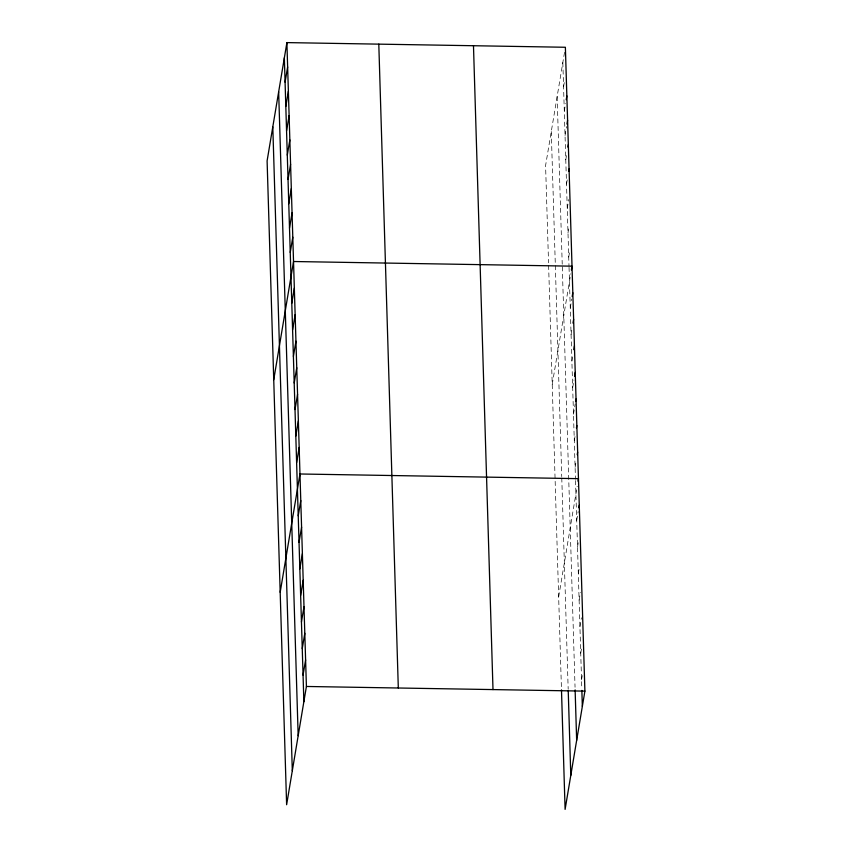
<?xml version="1.0" encoding="UTF-8"?>
<svg xmlns="http://www.w3.org/2000/svg" width="852" height="852" viewBox="0 0 852 852"><rect width="100%" height="100%" fill="white"/><g stroke="black" fill="none" stroke-linecap="round" stroke-linejoin="round"><path stroke-width="0.64" stroke-dasharray="4.26 3.19" d="M564.535 52.334L545.589 165.533L548.539 262.831M563.566 86.819L564.418 81.739M564.301 111.143L565.579 103.529M565.046 135.468L566.527 126.575M565.781 159.793L566.633 154.713M566.516 184.117L567.581 177.77M567.251 208.431L568.742 199.549M567.996 232.756L568.625 228.954M568.731 257.08L569.796 250.733M552.224 384.454L570.744 273.79M570.276 307.966L571.756 299.084M571.074 334.527L571.926 329.447M571.884 361.088L572.938 354.741M572.682 387.649L573.96 380.024M573.492 414.2L575.185 404.05M574.291 440.761L575.143 435.681M575.1 467.322L576.165 460.975M558.667 596.922L577.177 486.268M576.708 520.444L578.199 511.551M577.518 547.005L578.37 541.925M578.316 573.556L579.381 567.208M579.126 600.117L580.404 592.502M579.935 626.678L581.415 617.796M580.734 653.239L581.586 648.159M581.543 679.8L582.598 673.453M562.831 62.494L568.998 266.048M569.04 267.326L575.462 479.271M575.505 480.603L581.82 689.098M557.144 96.5L562.224 264.205M562.299 266.761L575.047 687.244M551.276 131.528L561.734 476.598M561.777 477.929L568.178 689.076M548.613 265.387L561.436 688.554"/><path stroke-width="1.28" d="M286.9 42.6L267.102 160.879L286.623 804.735L306.411 686.467L286.9 42.6L565.377 47.265L584.898 691.121L565.1 809.4L561.479 689.886M285.09 82.154L287.635 66.925M285.825 106.479L288.37 91.249M286.56 130.803L289.116 115.574M287.294 155.128L289.85 139.898M288.04 179.452L290.585 164.223M288.775 203.777L291.32 188.548M289.51 228.102L292.055 212.862M290.244 252.426L292.8 237.186M273.737 379.79L293.535 261.511L572.011 266.175L571.383 269.977M291.789 303.301L294.334 288.072M292.598 329.862L295.143 314.633M293.397 356.424L295.953 341.194M294.206 382.985L296.752 367.755M295.005 409.546L297.561 394.306M295.814 436.107L298.36 420.867M296.613 462.668L299.169 447.428M280.18 592.268L299.968 473.989L578.455 478.654L578.029 481.188M298.232 515.779L300.777 500.55M299.031 542.341L301.587 527.111M299.84 568.902L302.385 553.662M300.639 595.463L303.195 580.223M301.448 622.024L303.994 606.784M302.258 648.574L304.803 633.345M303.056 675.135L305.602 659.906M566.218 99.716L566.857 95.903M566.953 124.041L567.592 120.228M567.901 147.098L568.327 144.552M568.646 171.422L569.072 168.877M572.182 296.539L572.821 292.737M572.991 323.1L573.63 319.298M573.79 349.661L574.429 345.848M574.599 376.222L575.238 372.409M575.611 401.505L576.037 398.97M576.421 428.066L576.847 425.531M577.23 454.627L577.645 452.092M578.838 507.749L579.264 505.204M306.411 686.467L584.898 691.121M581.863 690.418L582.342 706.361M575.121 689.896L576.655 740.367M568.22 690.408L570.787 775.395M473.478 45.72L492.999 689.587M378.799 44.134L398.31 688.001M284.344 57.829L303.866 701.697M278.657 91.835L298.168 735.702M272.8 126.873L292.311 770.74"/></g></svg>
